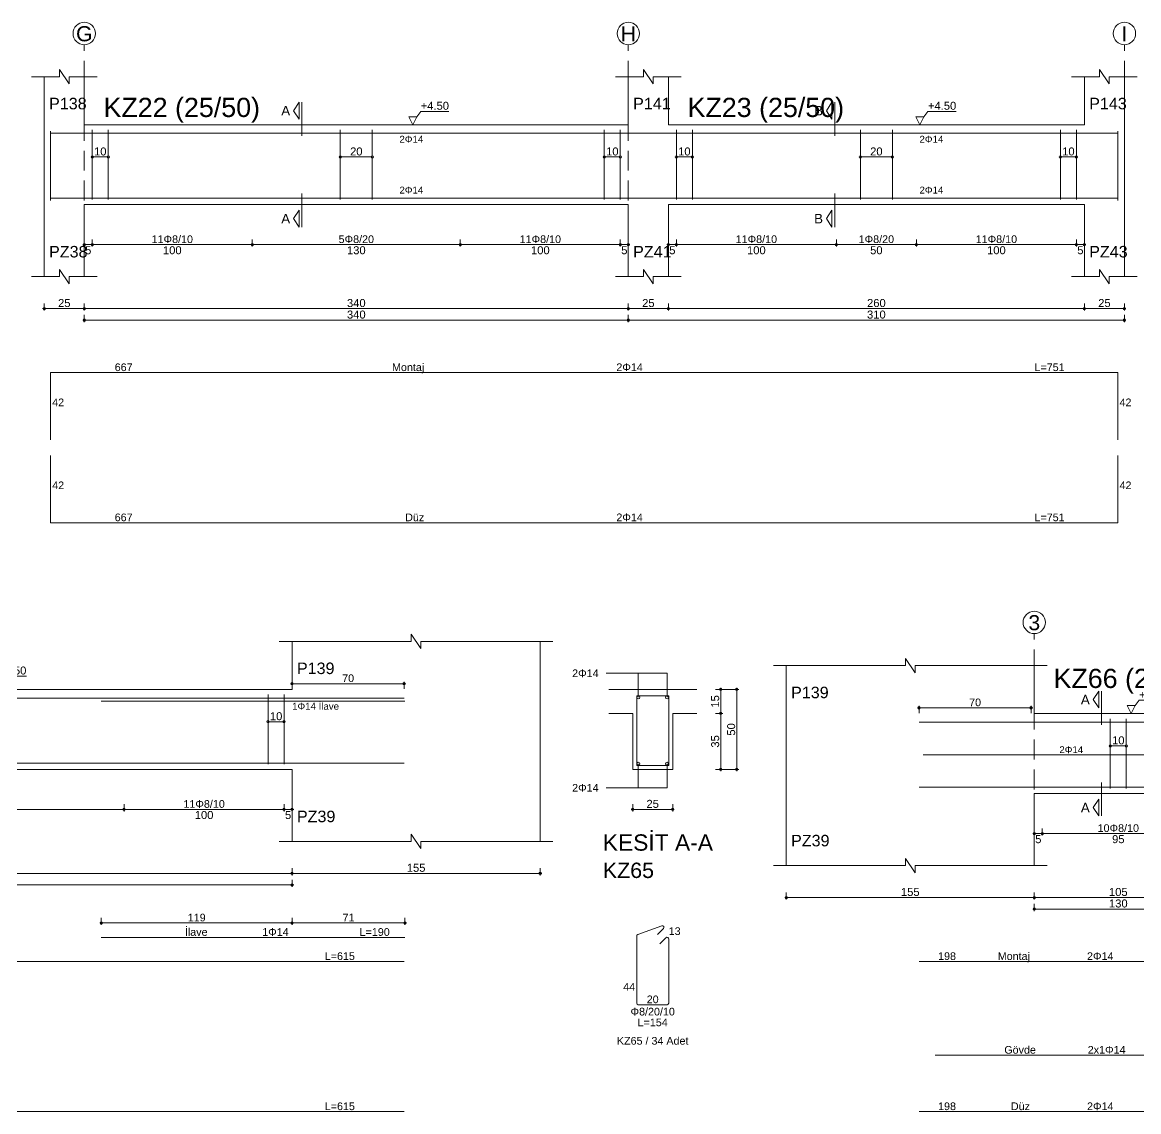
# Model space of a CAD drawing. Header units: millimetres. Extents: x 2232 to 85269, y -3593 to 5869.
# Drawn here: x 23873 to 24919, y -1397 to -375 of the extents above; entities that cross this region are included whole.
import ezdxf

# ---------------------------------------------------------------- set-up
doc = ezdxf.new("R2010")
doc.units = ezdxf.units.MM
doc.linetypes.add('DASHDOT2', pattern=[12.7, 6.35, -3.175, 0, -3.175])
doc.linetypes.add('DASHED4', pattern=[18.75, 12.5, -6.25])
doc.layers.add('aks', color=251, linetype='DASHDOT2', lineweight=35)
for name, color, linetype in [('Donatı Topl. Uzun. Yazısı', 7, 'Continuous'), ('Donatı Uz. Yazısı', 7, 'Continuous'), ('Donatı Yazısı', 7, 'Continuous'), ('Donatı Çizgisi', 7, 'Continuous'), ('Kiriş', 7, 'Continuous'), ('Standart', 7, 'Continuous'), ('Ölçülendirme', 7, 'Continuous')]:
    doc.layers.add(name, color=color, linetype=linetype)
doc.styles.add('arial_1_18', font='arial.ttf', dxfattribs={"height": 0.2})

# ---------------------------------------------------------------- blocks, each defined once
blk = doc.blocks.new('IDE212Entity7287')
at = {"layer": 'aks', "color": 30, "linetype": 'DASHED4', "lineweight": 5}
for points in [[(12958.64, 2001.7), (12958.64, 2136.7)], [(13298.64, 2001.7), (13298.64, 2136.7)], [(13608.64, 2001.7), (13608.64, 2136.7)]]:
    blk.add_lwpolyline(points, dxfattribs=at)
at = {"layer": 'aks', "color": 1, "linetype": 'Continuous', "lineweight": 5}
for centre in [(12958.64, 2143.7), (13298.64, 2143.7), (13608.64, 2143.7)]:
    blk.add_circle(centre, 7, dxfattribs=at)
at = {"layer": 'Donatı Çizgisi', "color": 5, "linetype": 'Continuous', "lineweight": 5}
for points in [[(12937.64, 2039.3), (12937.64, 2082.7)], [(12937.64, 2081.3), (13604.64, 2081.3)], [(12963.64, 2039.9), (12963.64, 2083.5)], [(12973.64, 2039.9), (12973.64, 2083.5)], [(13118.64, 2039.9), (13118.64, 2083.5)], [(13138.64, 2039.9), (13138.64, 2083.5)], [(13283.64, 2039.9), (13283.64, 2083.5)], [(13293.64, 2039.9), (13293.64, 2083.5)], [(13328.64, 2039.9), (13328.64, 2083.5)], [(13338.64, 2039.9), (13338.64, 2083.5)], [(13443.64, 2039.9), (13443.64, 2083.5)], [(13463.64, 2039.9), (13463.64, 2083.5)], [(13568.64, 2039.9), (13568.64, 2083.5)], [(13578.64, 2039.9), (13578.64, 2083.5)], [(13604.64, 2039.3), (13604.64, 2082.7)], [(12937.64, 2040.7), (13604.64, 2040.7)], [(12937.64, 1889.7), (12937.64, 1931.7)], [(12937.64, 1931.7), (13604.64, 1931.7)], [(13604.64, 1889.7), (13604.64, 1931.7)], [(12937.64, 1837.85), (12937.64, 1879.85)], [(13604.64, 1837.85), (13604.64, 1879.85)], [(12937.64, 1837.85), (13604.64, 1837.85)]]:
    blk.add_lwpolyline(points, dxfattribs=at)
at = {"layer": 'Kiriş', "color": 1, "linetype": 'Continuous', "lineweight": 5}
for points in [[(12943.14, 2116.7), (12943.14, 2121.2)], [(12949.14, 2112.2), (12943.14, 2121.2)], [(13308.14, 2116.7), (13308.14, 2121.2)], [(13314.14, 2112.2), (13308.14, 2121.2)], [(13593.14, 2116.7), (13593.14, 2121.2)], [(13599.14, 2112.2), (13593.14, 2121.2)], [(12925.64, 2116.7), (12943.14, 2116.7)], [(12933.64, 1991.7), (12933.64, 2116.7)], [(12949.14, 2112.2), (12949.14, 2116.7)], [(12949.14, 2116.7), (12966.64, 2116.7)], [(12958.64, 2086.7), (12958.64, 2116.7)], [(13290.64, 2116.7), (13308.14, 2116.7)], [(13298.64, 2086.7), (13298.64, 2116.7)], [(13314.14, 2116.7), (13331.64, 2116.7)], [(13314.14, 2112.2), (13314.14, 2116.7)], [(13323.64, 2086.7), (13323.64, 2116.7)], [(13575.64, 2116.7), (13593.14, 2116.7)], [(13583.64, 2086.7), (13583.64, 2116.7)], [(13599.14, 2116.7), (13616.64, 2116.7)], [(13599.14, 2112.2), (13599.14, 2116.7)], [(13608.64, 1991.7), (13608.64, 2116.7)], [(12958.64, 2086.7), (13298.64, 2086.7)], [(13323.64, 2086.7), (13583.64, 2086.7)], [(12958.64, 2036.7), (13298.64, 2036.7)], [(12958.64, 1991.7), (12958.64, 2036.7)], [(13298.64, 1991.7), (13298.64, 2036.7)], [(13323.64, 2036.7), (13583.64, 2036.7)], [(13323.64, 1991.7), (13323.64, 2036.7)], [(13583.64, 1991.7), (13583.64, 2036.7)], [(12949.14, 1987.2), (12943.14, 1996.2)], [(12943.14, 1991.7), (12943.14, 1996.2)], [(13314.14, 1987.2), (13308.14, 1996.2)], [(13308.14, 1991.7), (13308.14, 1996.2)], [(13599.14, 1987.2), (13593.14, 1996.2)], [(13593.14, 1991.7), (13593.14, 1996.2)], [(12925.64, 1991.7), (12943.14, 1991.7)], [(12949.14, 1991.7), (12966.64, 1991.7)], [(12949.14, 1987.2), (12949.14, 1991.7)], [(13290.64, 1991.7), (13308.14, 1991.7)], [(13314.14, 1991.7), (13331.64, 1991.7)], [(13314.14, 1987.2), (13314.14, 1991.7)], [(13575.64, 1991.7), (13593.14, 1991.7)], [(13599.14, 1991.7), (13616.64, 1991.7)], [(13599.14, 1987.2), (13599.14, 1991.7)]]:
    blk.add_lwpolyline(points, dxfattribs=at)
at = {"layer": 'Ölçülendirme', "color": 1, "linetype": 'Continuous', "lineweight": 5}
for points in [[(13089.39, 2095.45), (13092.89, 2100.7)], [(13092.89, 2090.2), (13092.89, 2100.7)], [(13094.64, 2079.7), (13094.64, 2100.7)], [(13422.39, 2095.45), (13425.89, 2100.7)], [(13425.89, 2090.2), (13425.89, 2100.7)], [(13427.64, 2079.7), (13427.64, 2100.7)], [(13092.89, 2090.2), (13089.39, 2095.45)], [(13166.39, 2091.7), (13168.89, 2095.03)], [(13168.89, 2095.03), (13186.57, 2095.03)], [(13425.89, 2090.2), (13422.39, 2095.45)], [(13483.39, 2091.7), (13485.89, 2095.03)], [(13485.89, 2095.03), (13503.57, 2095.03)], [(13163.89, 2086.7), (13161.39, 2091.7)], [(13161.39, 2091.7), (13166.39, 2091.7)], [(13166.39, 2091.7), (13163.89, 2086.7)], [(13163.89, 2086.7), (13163.89, 2086.7)], [(13480.89, 2086.7), (13478.39, 2091.7)], [(13478.39, 2091.7), (13483.39, 2091.7)], [(13483.39, 2091.7), (13480.89, 2086.7)], [(13480.89, 2086.7), (13480.89, 2086.7)], [(12963.64, 2066.5), (12973.64, 2066.5)], [(13118.64, 2066.5), (13138.64, 2066.5)], [(13283.64, 2066.5), (13293.64, 2066.5)], [(13328.64, 2066.5), (13338.64, 2066.5)], [(13443.64, 2066.5), (13463.64, 2066.5)], [(13568.64, 2066.5), (13578.64, 2066.5)], [(13094.64, 2022.7), (13094.64, 2043.7)], [(13427.64, 2022.7), (13427.64, 2043.7)], [(13089.39, 2027.95), (13092.89, 2033.2)], [(13092.89, 2022.7), (13092.89, 2033.2)], [(13422.39, 2027.95), (13425.89, 2033.2)], [(13425.89, 2022.7), (13425.89, 2033.2)], [(13092.89, 2022.7), (13089.39, 2027.95)], [(13425.89, 2022.7), (13422.39, 2027.95)], [(12957.64, 2011.7), (13299.64, 2011.7)], [(12958.64, 2010.45), (12958.64, 2014.95)], [(12963.64, 2010.45), (12963.64, 2014.95)], [(13063.64, 2010.45), (13063.64, 2014.95)], [(13193.64, 2010.45), (13193.64, 2014.95)], [(13293.64, 2010.45), (13293.64, 2014.95)], [(13298.64, 2010.45), (13298.64, 2014.95)], [(13322.64, 2011.7), (13584.64, 2011.7)], [(13323.64, 2010.45), (13323.64, 2014.95)], [(13328.64, 2010.45), (13328.64, 2014.95)], [(13428.64, 2010.45), (13428.64, 2014.95)], [(13478.64, 2010.45), (13478.64, 2014.95)], [(13578.64, 2010.45), (13578.64, 2014.95)], [(13583.64, 2010.45), (13583.64, 2014.95)], [(12933.64, 1970.45), (12933.64, 1974.95)], [(12958.64, 1970.45), (12958.64, 1974.95)], [(13298.64, 1970.45), (13298.64, 1974.95)], [(13323.64, 1970.45), (13323.64, 1974.95)], [(13583.64, 1970.45), (13583.64, 1974.95)], [(13608.64, 1970.45), (13608.64, 1974.95)], [(12932.64, 1971.7), (13609.64, 1971.7)], [(12958.64, 1963.25), (12958.64, 1967.75)], [(13298.64, 1963.25), (13298.64, 1967.75)], [(13608.64, 1963.25), (13608.64, 1967.75)], [(12957.64, 1964.5), (13609.64, 1964.5)]]:
    blk.add_lwpolyline(points, dxfattribs=at)
for centre in [(12963.64, 2066.5), (12973.64, 2066.5), (13118.64, 2066.5), (13138.64, 2066.5), (13283.64, 2066.5), (13293.64, 2066.5), (13328.64, 2066.5), (13338.64, 2066.5), (13443.64, 2066.5), (13463.64, 2066.5), (13568.64, 2066.5), (13578.64, 2066.5), (12958.64, 2011.7), (12963.64, 2011.7), (12963.64, 2011.7), (13063.64, 2011.7), (13063.64, 2011.7), (13193.64, 2011.7), (13193.64, 2011.7), (13293.64, 2011.7), (13293.64, 2011.7), (13298.64, 2011.7), (13323.64, 2011.7), (13328.64, 2011.7), (13328.64, 2011.7), (13428.64, 2011.7), (13428.64, 2011.7), (13478.64, 2011.7), (13478.64, 2011.7), (13578.64, 2011.7), (13578.64, 2011.7), (13583.64, 2011.7), (12933.64, 1971.7), (12958.64, 1971.7), (12958.64, 1971.7), (13298.64, 1971.7), (13298.64, 1971.7), (13323.64, 1971.7), (13323.64, 1971.7), (13583.64, 1971.7), (13583.64, 1971.7), (13608.64, 1971.7), (12958.64, 1964.5), (13298.64, 1964.5), (13298.64, 1964.5), (13608.64, 1964.5)]:
    blk.add_circle(centre, 0.75, dxfattribs=at)
at = {"layer": 'aks', "color": 1, "linetype": 'Continuous', "lineweight": 5, "style": 'arial_1_18'}
for s, p in [('G', (12953.51, 2138.82)), ('H', (13293.88, 2138.82)), ('I', (13606.81, 2138.82))]:
    blk.add_text(s, height=9.45, dxfattribs=at).set_placement(p)
at = {"layer": 'Donatı Topl. Uzun. Yazısı', "color": 1, "linetype": 'Continuous', "lineweight": 5, "style": 'arial_1_18'}
for p in [(13552.46, 1932.66), (13552.46, 1838.81)]:
    blk.add_text('L=751', height=4.8, dxfattribs=at).set_placement(p)
at = {"layer": 'Donatı Uz. Yazısı', "color": 1, "linetype": 'Continuous', "lineweight": 5, "style": 'arial_1_18'}
for s, p in [('667', (12977.66, 1932.66)), ('42', (12938.6, 1910.7)), ('42', (13605.6, 1910.7)), ('42', (12938.6, 1858.85)), ('42', (13605.6, 1858.85)), ('667', (12977.66, 1838.81))]:
    blk.add_text(s, height=4.8, dxfattribs=at).set_placement(p)
at = {"layer": 'Donatı Yazısı', "color": 5, "linetype": 'Continuous', "lineweight": 5, "style": 'arial_1_18'}
for p in [(13155.6, 2075.42), (13480.6, 2075.42), (13155.6, 2043.66), (13480.6, 2043.66)]:
    blk.add_text('2Φ14', height=4.32, rotation=360, dxfattribs=at).set_placement(p)
at = {"layer": 'Donatı Yazısı', "color": 1, "linetype": 'Continuous', "lineweight": 5, "style": 'arial_1_18'}
for s, p in [('Montaj', (13150.97, 1932.66)), ('Düz', (13159.17, 1838.81))]:
    blk.add_text(s, height=4.8, dxfattribs=at).set_placement(p)
at = {"layer": 'Donatı Yazısı', "color": 5, "linetype": 'Continuous', "lineweight": 5, "style": 'arial_1_18'}
for p in [(13291.15, 1932.66), (13291.15, 1838.81)]:
    blk.add_text('2Φ14', height=4.8, dxfattribs=at).set_placement(p)
at = {"layer": 'Kiriş', "color": 1, "linetype": 'Continuous', "lineweight": 5, "style": 'arial_1_18'}
for s, height, p in [('P138', 7.2, (12936.64, 2096.3)), ('KZ22 (25/50)', 12, (12970.64, 2091.5)), ('P141', 7.2, (13301.64, 2096.3)), ('KZ23 (25/50)', 12, (13335.64, 2091.5)), ('P143', 7.2, (13586.64, 2096.3)), ('PZ38', 7.2, (12936.64, 2003.7)), ('PZ41', 7.2, (13301.64, 2003.7)), ('PZ43', 7.2, (13586.64, 2003.7))]:
    blk.add_text(s, height=height, dxfattribs=at).set_placement(p)
at = {"layer": 'Ölçülendirme', "color": 1, "linetype": 'Continuous', "lineweight": 5, "style": 'arial_1_18'}
for s, height, p in [('+4.50', 5, (13168.89, 2096.03)), ('+4.50', 5, (13485.89, 2096.03)), ('A', 5.95, (13081.75, 2092.48)), ('B', 5.95, (13414.75, 2092.48)), ('A', 5.95, (13081.75, 2024.98)), ('B', 5.95, (13414.75, 2024.98)), ('5', 5, (12959.2, 2005.7)), ('100', 5, (13007.82, 2005.7)), ('130', 5, (13122.82, 2005.7)), ('100', 5, (13237.82, 2005.7)), ('5', 5, (13294.2, 2005.7)), ('5', 5, (13324.2, 2005.7)), ('100', 5, (13372.82, 2005.7)), ('50', 5, (13449.76, 2005.7)), ('100', 5, (13522.82, 2005.7)), ('5', 5, (13579.2, 2005.7)), ('25', 5, (12942.26, 1972.7)), ('340', 5, (13122.82, 1972.7)), ('25', 5, (13307.26, 1972.7)), ('260', 5, (13447.82, 1972.7)), ('25', 5, (13592.26, 1972.7)), ('340', 5, (13122.82, 1965.5)), ('310', 5, (13447.82, 1965.5))]:
    blk.add_text(s, height=height, dxfattribs=at).set_placement(p)
for s, p in [('10', (12964.76, 2067.46)), ('20', (13124.76, 2067.46)), ('10', (13284.76, 2067.46)), ('10', (13329.76, 2067.46)), ('20', (13449.76, 2067.46)), ('10', (13569.76, 2067.46))]:
    blk.add_text(s, height=5, rotation=360, dxfattribs=at).set_placement(p)
at = {"layer": 'Ölçülendirme', "color": 5, "linetype": 'Continuous', "lineweight": 5, "style": 'arial_1_18'}
for s, p in [('11Φ8/10', (13000.72, 2012.7)), ('5Φ8/20', (13117.58, 2012.7)), ('11Φ8/10', (13230.72, 2012.7)), ('11Φ8/10', (13365.72, 2012.7)), ('1Φ8/20', (13442.58, 2012.7)), ('11Φ8/10', (13515.72, 2012.7))]:
    blk.add_text(s, height=4.8, dxfattribs=at).set_placement(p)
blk = doc.blocks.new('IDE212Entity7317')
at = {"layer": 'Donatı Çizgisi', "color": 5, "linetype": 'Continuous', "lineweight": 5}
for points in [[(13073.53, 1686.85), (13073.53, 1730.45)], [(13083.53, 1686.85), (13083.53, 1730.45)], [(12543.53, 1728.25), (13158.53, 1728.25)], [(12969.28, 1726.25), (13159.03, 1726.25)], [(13303.86, 1686.15), (13303.86, 1729.75)], [(13303.86, 1729.75), (13323.86, 1729.75)], [(13323.86, 1686.15), (13323.86, 1729.75)], [(12543.53, 1687.65), (13158.53, 1687.65)], [(13303.86, 1686.15), (13323.86, 1686.15)], [(13304.53, 1580.39), (13319.54, 1585.86)], [(13316.97, 1580.54), (13320.61, 1584.18)], [(12969.28, 1578.65), (13159.03, 1578.65)], [(13303.86, 1537.57), (13303.86, 1579.44)], [(13318.35, 1574.63), (13322.12, 1578.41)], [(13323.86, 1537.57), (13323.86, 1577.69)], [(12543.53, 1563.55), (13158.53, 1563.55)], [(13304.88, 1536.55), (13322.84, 1536.55)], [(12543.53, 1469.7), (13158.53, 1469.7)]]:
    blk.add_lwpolyline(points, dxfattribs=at)
for centre in [(13304.86, 1728.75), (13322.86, 1728.75), (13304.86, 1687.15), (13322.86, 1687.15)]:
    blk.add_circle(centre, 1, dxfattribs=at)
for centre, start, end in [((13319.89, 1584.9), 315, 110), ((13304.88, 1579.44), 110, 180), ((13322.84, 1577.69), 0, 135), ((13304.88, 1537.57), 180, 270), ((13322.84, 1537.57), 270, 0)]:
    blk.add_arc(centre, 1.02, start, end, dxfattribs=at)
at = {"layer": 'Kiriş', "color": 1, "linetype": 'Continuous', "lineweight": 5}
for points in [[(13163.03, 1763.65), (13163.03, 1768.15)], [(13169.03, 1759.15), (13163.03, 1768.15)], [(13080.53, 1763.65), (13163.03, 1763.65)], [(13088.53, 1733.65), (13088.53, 1763.65)], [(13169.03, 1763.65), (13251.53, 1763.65)], [(13169.03, 1759.15), (13169.03, 1763.65)], [(13243.53, 1638.65), (13243.53, 1763.65)], [(12613.53, 1733.65), (13088.53, 1733.65)], [(13286.36, 1733.65), (13341.36, 1733.65)], [(13286.36, 1718.65), (13301.36, 1718.65)], [(13301.36, 1683.65), (13301.36, 1718.65)], [(13326.36, 1718.65), (13341.36, 1718.65)], [(13326.36, 1683.65), (13326.36, 1718.65)], [(12613.53, 1683.65), (13088.53, 1683.65)], [(13088.53, 1638.65), (13088.53, 1683.65)], [(13301.36, 1683.65), (13326.36, 1683.65)], [(13169.03, 1634.15), (13163.03, 1643.15)], [(13163.03, 1638.65), (13163.03, 1643.15)], [(13080.53, 1638.65), (13163.03, 1638.65)], [(13169.03, 1638.65), (13251.53, 1638.65)], [(13169.03, 1634.15), (13169.03, 1638.65)]]:
    blk.add_lwpolyline(points, dxfattribs=at)
at = {"layer": 'Ölçülendirme', "color": 1, "linetype": 'Continuous', "lineweight": 5}
for points in [[(12904.78, 1741.98), (12922.45, 1741.98)], [(13087.53, 1737.25), (13159.53, 1737.25)], [(13088.53, 1734), (13088.53, 1738.5)], [(13158.53, 1734), (13158.53, 1738.5)], [(13284.86, 1743.75), (13322.86, 1743.75)], [(13304.86, 1728.75), (13304.86, 1743.75)], [(13322.86, 1728.75), (13322.86, 1743.75)], [(13353.11, 1733.65), (13367.61, 1733.65)], [(13356.36, 1682.65), (13356.36, 1734.65)], [(13366.36, 1682.65), (13366.36, 1734.65)], [(13353.11, 1718.65), (13357.61, 1718.65)], [(13073.53, 1713.45), (13083.53, 1713.45)], [(13304.86, 1672.15), (13304.86, 1687.15)], [(13322.86, 1672.15), (13322.86, 1687.15)], [(13353.11, 1683.65), (13367.61, 1683.65)], [(13284.86, 1672.15), (13322.86, 1672.15)], [(12983.53, 1657.4), (12983.53, 1661.9)], [(13083.53, 1657.4), (13083.53, 1661.9)], [(13088.53, 1657.4), (13088.53, 1661.9)], [(13301.36, 1657.4), (13301.36, 1661.9)], [(13326.36, 1657.4), (13326.36, 1661.9)], [(12612.53, 1658.65), (13089.53, 1658.65)], [(13300.36, 1658.65), (13327.36, 1658.65)], [(12357.53, 1618.65), (13244.53, 1618.65)], [(13088.53, 1617.4), (13088.53, 1621.9)], [(13243.53, 1617.4), (13243.53, 1621.9)], [(13088.53, 1610.2), (13088.53, 1614.7)], [(12612.53, 1611.45), (13089.53, 1611.45)], [(12969.28, 1586.4), (12969.28, 1590.9)], [(13088.53, 1586.4), (13088.53, 1590.9)], [(13088.53, 1586.4), (13088.53, 1590.9)], [(13159.03, 1586.4), (13159.03, 1590.9)], [(12968.28, 1587.65), (13089.53, 1587.65)], [(13087.53, 1587.65), (13160.03, 1587.65)]]:
    blk.add_lwpolyline(points, dxfattribs=at)
for centre in [(13088.53, 1737.25), (13158.53, 1737.25), (13356.36, 1733.65), (13366.36, 1733.65), (13356.36, 1718.65), (13073.53, 1713.45), (13083.53, 1713.45), (13356.36, 1683.65), (13366.36, 1683.65), (12983.53, 1658.65), (12983.53, 1658.65), (13083.53, 1658.65), (13083.53, 1658.65), (13088.53, 1658.65), (13301.36, 1658.65), (13326.36, 1658.65), (13088.53, 1618.65), (13088.53, 1618.65), (13243.53, 1618.65), (13088.53, 1611.45), (12969.28, 1587.65), (13088.53, 1587.65), (13088.53, 1587.65), (13159.03, 1587.65)]:
    blk.add_circle(centre, 0.75, dxfattribs=at)
at = {"layer": 'Donatı Topl. Uzun. Yazısı', "color": 1, "linetype": 'Continuous', "lineweight": 5, "style": 'arial_1_18'}
for s, p in [('L=190', (13130.71, 1579.61)), ('L=615', (13108.94, 1564.51)), ('L=154', (13304.44, 1523.11)), ('L=615', (13108.94, 1470.66))]:
    blk.add_text(s, height=4.8, dxfattribs=at).set_placement(p)
at = {"layer": 'Donatı Uz. Yazısı', "color": 1, "linetype": 'Continuous', "lineweight": 5, "style": 'arial_1_18'}
for s, p in [('13', (13323.86, 1580.15)), ('44', (13295.44, 1545.27)), ('20', (13310.13, 1537.51))]:
    blk.add_text(s, height=4.8, dxfattribs=at).set_placement(p)
at = {"layer": 'Donatı Yazısı', "color": 5, "linetype": 'Continuous', "lineweight": 5, "style": 'arial_1_18'}
for s, height, p in [('2Φ14', 4.8, (13263.53, 1741.35)), ('1Φ14 İlave', 4.32, (13088.53, 1720.97)), ('2Φ14', 4.8, (13263.53, 1669.75)), ('1Φ14', 4.8, (13069.84, 1579.61)), ('Φ8/20/10', 4.8, (13300, 1529.83)), ('KZ65 / 34 Adet', 4.8, (13291.49, 1511.59))]:
    blk.add_text(s, height=height, dxfattribs=at).set_placement(p)
at = {"layer": 'Donatı Yazısı', "color": 1, "linetype": 'Continuous', "lineweight": 5, "style": 'arial_1_18'}
blk.add_text('İlave', height=4.8, dxfattribs=at).set_placement((13021.52, 1579.61))
at = {"layer": 'Kiriş', "color": 1, "linetype": 'Continuous', "lineweight": 5, "style": 'arial_1_18'}
for s, height, p in [('P139', 7.2, (13091.53, 1743.25)), ('PZ39', 7.2, (13091.53, 1650.65)), ('KESİT A-A', 10.2, (13282.66, 1632.85)), ('KZ65', 9.6, (13282.66, 1615.77))]:
    blk.add_text(s, height=height, dxfattribs=at).set_placement(p)
at = {"layer": 'Ölçülendirme', "color": 1, "linetype": 'Continuous', "lineweight": 5, "style": 'arial_1_18'}
for s, height, p in [('+4.50', 5, (12904.78, 1742.98)), ('70', 4.8, (13119.8, 1738.25)), ('25', 5, (13309.98, 1659.61)), ('100', 5, (13027.7, 1652.65)), ('5', 5, (13084.08, 1652.65)), ('155', 5, (13160.2, 1619.65))]:
    blk.add_text(s, height=height, dxfattribs=at).set_placement(p)
for s, rotation, p in [('15', 90, (13355.4, 1722.27)), ('10', 360, (13074.64, 1714.41)), ('50', 90, (13365.4, 1704.77)), ('35', 90, (13355.4, 1697.27))]:
    blk.add_text(s, height=5, rotation=rotation, dxfattribs=at).set_placement(p)
at = {"layer": 'Ölçülendirme', "color": 5, "linetype": 'Continuous', "lineweight": 5, "style": 'arial_1_18'}
for s, p in [('11Φ8/10', (13020.6, 1659.65)), ('119', (13023.31, 1588.65)), ('71', (13120.05, 1588.65))]:
    blk.add_text(s, height=4.8, dxfattribs=at).set_placement(p)
blk = doc.blocks.new('IDE212Entity7318')
at = {"layer": 'aks', "color": 30, "linetype": 'DASHED4', "lineweight": 5}
for points in [[(13552.34, 1633.55), (13552.34, 1768.55)], [(13682.34, 1633.55), (13682.34, 1768.55)]]:
    blk.add_lwpolyline(points, dxfattribs=at)
at = {"layer": 'aks', "color": 1, "linetype": 'Continuous', "lineweight": 5}
for centre in [(13552.34, 1775.55), (13682.34, 1775.55)]:
    blk.add_circle(centre, 7, dxfattribs=at)
at = {"layer": 'Donatı Çizgisi', "color": 5, "linetype": 'Continuous', "lineweight": 5}
for points in [[(13480.34, 1713.15), (13678.34, 1713.15)], [(13599.84, 1671.75), (13599.84, 1715.35)], [(13609.84, 1671.75), (13609.84, 1715.35)], [(13678.34, 1671.15), (13678.34, 1714.55)], [(13749.76, 1671.05), (13749.76, 1714.65)], [(13749.76, 1714.65), (13769.76, 1714.65)], [(13769.76, 1671.05), (13769.76, 1714.65)], [(13482.84, 1692.85), (13677.84, 1692.85)], [(13480.34, 1672.55), (13678.34, 1672.55)], [(13749.76, 1671.05), (13769.76, 1671.05)], [(13750.43, 1565.29), (13765.44, 1570.76)], [(13480.34, 1563.55), (13678.34, 1563.55)], [(13678.34, 1521.55), (13678.34, 1563.55)], [(13749.76, 1522.47), (13749.76, 1564.34)], [(13762.86, 1565.44), (13766.51, 1569.08)], [(13764.24, 1559.53), (13768.02, 1563.31)], [(13769.76, 1522.47), (13769.76, 1562.59)], [(13750.78, 1521.45), (13768.74, 1521.45)], [(13678.34, 1469.7), (13678.34, 1511.7)], [(13490.34, 1505), (13670.34, 1505)], [(13480.34, 1469.7), (13678.34, 1469.7)]]:
    blk.add_lwpolyline(points, dxfattribs=at)
for centre in [(13750.76, 1713.65), (13768.76, 1713.65), (13750.76, 1692.85), (13768.76, 1692.85), (13750.76, 1672.05), (13768.76, 1672.05)]:
    blk.add_circle(centre, 1, dxfattribs=at)
for centre, start, end in [((13765.78, 1569.8), 315, 110), ((13750.78, 1564.34), 110, 180), ((13768.74, 1562.59), 0, 135), ((13750.78, 1522.47), 180, 270), ((13768.74, 1522.47), 270, 0)]:
    blk.add_arc(centre, 1.02, start, end, dxfattribs=at)
at = {"layer": 'Kiriş', "color": 1, "linetype": 'Continuous', "lineweight": 5}
for points in [[(13471.84, 1748.55), (13471.84, 1753.05)], [(13477.84, 1744.05), (13471.84, 1753.05)], [(13389.34, 1748.55), (13471.84, 1748.55)], [(13397.34, 1623.55), (13397.34, 1748.55)], [(13477.84, 1744.05), (13477.84, 1748.55)], [(13477.84, 1748.55), (13560.34, 1748.55)], [(13552.34, 1718.55), (13552.34, 1748.55)], [(13552.34, 1718.55), (13682.34, 1718.55)], [(13682.34, 1668.55), (13682.34, 1718.55)], [(13747.26, 1668.55), (13747.26, 1718.55)], [(13747.26, 1718.55), (13787.26, 1718.55)], [(13772.26, 1703.55), (13787.26, 1703.55)], [(13772.26, 1668.55), (13772.26, 1703.55)], [(13552.34, 1668.55), (13682.34, 1668.55)], [(13552.34, 1623.55), (13552.34, 1668.55)], [(13747.26, 1668.55), (13772.26, 1668.55)], [(13477.84, 1619.05), (13471.84, 1628.05)], [(13471.84, 1623.55), (13471.84, 1628.05)], [(13389.34, 1623.55), (13471.84, 1623.55)], [(13477.84, 1623.55), (13560.34, 1623.55)], [(13477.84, 1619.05), (13477.84, 1623.55)]]:
    blk.add_lwpolyline(points, dxfattribs=at)
at = {"layer": 'Kiriş', "color": 1, "linetype": 'DASHED4', "lineweight": 5}
for points in [[(13657.34, 1668.55), (13657.34, 1718.55)], [(13682.34, 1668.55), (13682.34, 1718.55)]]:
    blk.add_lwpolyline(points, dxfattribs=at)
at = {"layer": 'Ölçülendirme', "color": 1, "linetype": 'Continuous', "lineweight": 5}
for points in [[(13589.09, 1727.3), (13592.59, 1732.55)], [(13592.59, 1722.05), (13592.59, 1732.55)], [(13594.34, 1711.55), (13594.34, 1732.55)], [(13480.34, 1718.9), (13480.34, 1723.4)], [(13550.34, 1718.9), (13550.34, 1723.4)], [(13592.59, 1722.05), (13589.09, 1727.3)], [(13612.84, 1718.55), (13610.34, 1723.55)], [(13610.34, 1723.55), (13615.34, 1723.55)], [(13615.34, 1723.55), (13612.84, 1718.55)], [(13615.34, 1723.55), (13617.84, 1726.88)], [(13617.84, 1726.88), (13635.52, 1726.88)], [(13730.76, 1728.65), (13768.76, 1728.65)], [(13750.76, 1713.65), (13750.76, 1728.65)], [(13768.76, 1713.65), (13768.76, 1728.65)], [(13479.34, 1722.15), (13551.34, 1722.15)], [(13612.84, 1718.55), (13612.84, 1718.55)], [(13799.01, 1718.55), (13813.51, 1718.55)], [(13802.26, 1667.55), (13802.26, 1719.55)], [(13812.26, 1667.55), (13812.26, 1719.55)], [(13799.01, 1703.55), (13803.51, 1703.55)], [(13599.84, 1698.35), (13609.84, 1698.35)], [(13730.76, 1697.85), (13768.76, 1697.85)], [(13750.76, 1692.85), (13750.76, 1697.85)], [(13768.76, 1692.85), (13768.76, 1697.85)], [(13594.34, 1654.55), (13594.34, 1675.55)], [(13750.76, 1657.05), (13750.76, 1672.05)], [(13768.76, 1657.05), (13768.76, 1672.05)], [(13799.01, 1668.55), (13813.51, 1668.55)], [(13589.09, 1659.8), (13592.59, 1665.05)], [(13592.59, 1654.55), (13592.59, 1665.05)], [(13592.59, 1654.55), (13589.09, 1659.8)], [(13730.76, 1657.05), (13768.76, 1657.05)], [(13552.34, 1642.3), (13552.34, 1646.8)], [(13557.34, 1642.3), (13557.34, 1646.8)], [(13652.34, 1642.3), (13652.34, 1646.8)], [(13657.34, 1642.3), (13657.34, 1646.8)], [(13682.34, 1642.3), (13682.34, 1646.8)], [(13747.26, 1642.3), (13747.26, 1646.8)], [(13772.26, 1642.3), (13772.26, 1646.8)], [(13551.34, 1643.55), (13683.34, 1643.55)], [(13746.26, 1643.55), (13773.26, 1643.55)], [(13397.34, 1602.3), (13397.34, 1606.8)], [(13552.34, 1602.3), (13552.34, 1606.8)], [(13657.34, 1602.3), (13657.34, 1606.8)], [(13682.34, 1602.3), (13682.34, 1606.8)], [(13396.34, 1603.55), (13683.34, 1603.55)], [(13552.34, 1595.1), (13552.34, 1599.6)], [(13682.34, 1595.1), (13682.34, 1599.6)], [(13551.34, 1596.35), (13683.34, 1596.35)]]:
    blk.add_lwpolyline(points, dxfattribs=at)
for centre in [(13480.34, 1722.15), (13550.34, 1722.15), (13802.26, 1718.55), (13812.26, 1718.55), (13802.26, 1703.55), (13599.84, 1698.35), (13609.84, 1698.35), (13802.26, 1668.55), (13812.26, 1668.55), (13552.34, 1643.55), (13557.34, 1643.55), (13557.34, 1643.55), (13652.34, 1643.55), (13652.34, 1643.55), (13657.34, 1643.55), (13657.34, 1643.55), (13682.34, 1643.55), (13747.26, 1643.55), (13772.26, 1643.55), (13397.34, 1603.55), (13552.34, 1603.55), (13552.34, 1603.55), (13657.34, 1603.55), (13657.34, 1603.55), (13682.34, 1603.55), (13552.34, 1596.35), (13682.34, 1596.35)]:
    blk.add_circle(centre, 0.75, dxfattribs=at)
at = {"layer": 'aks', "color": 1, "linetype": 'Continuous', "lineweight": 5, "style": 'arial_1_18'}
for s, p in [('3', (13548.67, 1770.67)), ('1', (13678.67, 1770.67))]:
    blk.add_text(s, height=9.45, dxfattribs=at).set_placement(p)
at = {"layer": 'Donatı Topl. Uzun. Yazısı', "color": 1, "linetype": 'Continuous', "lineweight": 5, "style": 'arial_1_18'}
for s, p in [('L=240', (13649.61, 1564.51)), ('L=195', (13642.51, 1505.96)), ('L=154', (13750.34, 1508.01)), ('L=240', (13649.61, 1470.66))]:
    blk.add_text(s, height=4.8, dxfattribs=at).set_placement(p)
at = {"layer": 'Donatı Uz. Yazısı', "color": 1, "linetype": 'Continuous', "lineweight": 5, "style": 'arial_1_18'}
for s, p in [('13', (13769.76, 1565.05)), ('198', (13492.22, 1564.51)), ('42', (13679.3, 1542.55)), ('44', (13741.34, 1530.17)), ('20', (13756.03, 1522.41)), ('42', (13679.3, 1490.7)), ('198', (13492.22, 1470.66))]:
    blk.add_text(s, height=4.8, dxfattribs=at).set_placement(p)
at = {"layer": 'Donatı Yazısı', "color": 5, "linetype": 'Continuous', "lineweight": 5, "style": 'arial_1_18'}
for s, p in [('2Φ14', (13709.43, 1726.25)), ('2x1Φ14', (13702.34, 1695.45)), ('2Φ14', (13709.43, 1654.65)), ('2Φ14', (13585.28, 1564.51)), ('Φ8/10', (13750.56, 1514.73)), ('2x1Φ14', (13585.74, 1505.96)), ('KZ66 / 10 Adet', (13737.39, 1496.49)), ('2Φ14', (13585.28, 1470.66))]:
    blk.add_text(s, height=4.8, dxfattribs=at).set_placement(p)
for p in [(13626.8, 1707.27), (13568, 1693.81), (13626.8, 1675.51)]:
    blk.add_text('2Φ14', height=4.32, rotation=360, dxfattribs=at).set_placement(p)
at = {"layer": 'Donatı Yazısı', "color": 1, "linetype": 'Continuous', "lineweight": 5, "style": 'arial_1_18'}
for s, p in [('Montaj', (13529.51, 1564.51)), ('Gövde', (13533.59, 1505.96)), ('Düz', (13537.72, 1470.66))]:
    blk.add_text(s, height=4.8, dxfattribs=at).set_placement(p)
at = {"layer": 'Kiriş', "color": 1, "linetype": 'Continuous', "lineweight": 5, "style": 'arial_1_18'}
for s, height, p in [('KZ66 (25/50)', 12, (13564.34, 1734.55)), ('P139', 7.2, (13400.34, 1728.15)), ('KZ02', 7.2, (13657.82, 1721.55)), ('PZ39', 7.2, (13400.34, 1635.55)), ('KESİT A-A', 10.2, (13728.56, 1617.75)), ('KZ66', 9.6, (13728.56, 1600.67))]:
    blk.add_text(s, height=height, dxfattribs=at).set_placement(p)
at = {"layer": 'Ölçülendirme', "color": 1, "linetype": 'Continuous', "lineweight": 5, "style": 'arial_1_18'}
for s, height, p in [('A', 5.95, (13581.45, 1724.33)), ('+4.50', 5, (13617.84, 1727.88)), ('70', 4.8, (13511.61, 1723.15)), ('A', 5.95, (13581.45, 1656.83)), ('25', 5, (13755.87, 1644.51)), ('5', 5, (13552.9, 1637.55)), ('95', 5, (13600.96, 1637.55)), ('5', 5, (13652.9, 1637.55)), ('25', 5, (13665.96, 1637.55)), ('155', 5, (13469.01, 1604.55)), ('105', 5, (13599.01, 1604.55)), ('25', 5, (13665.96, 1604.55)), ('130', 5, (13599.01, 1597.35))]:
    blk.add_text(s, height=height, dxfattribs=at).set_placement(p)
for s, rotation, p in [('15', 90, (13801.3, 1707.17)), ('10', 360, (13600.96, 1699.31)), ('50', 90, (13811.3, 1689.67)), ('35', 90, (13801.3, 1682.17))]:
    blk.add_text(s, height=5, rotation=rotation, dxfattribs=at).set_placement(p)
at = {"layer": 'Ölçülendirme', "color": 5, "linetype": 'Continuous', "lineweight": 5, "style": 'arial_1_18'}
blk.add_text('10Φ8/10', height=4.8, dxfattribs=at).set_placement((13591.91, 1644.55))

msp = doc.modelspace()

# ---------------------------------------------------------------- block references
at = {"layer": 'Standart', "xscale": 1.5, "yscale": 1.5, "zscale": 1.5}
for name in ['IDE212Entity7287', 'IDE212Entity7317', 'IDE212Entity7318']:
    msp.add_blockref(name, (4492.9, -3601.1), dxfattribs=at)

doc.saveas('drawing.dxf')
